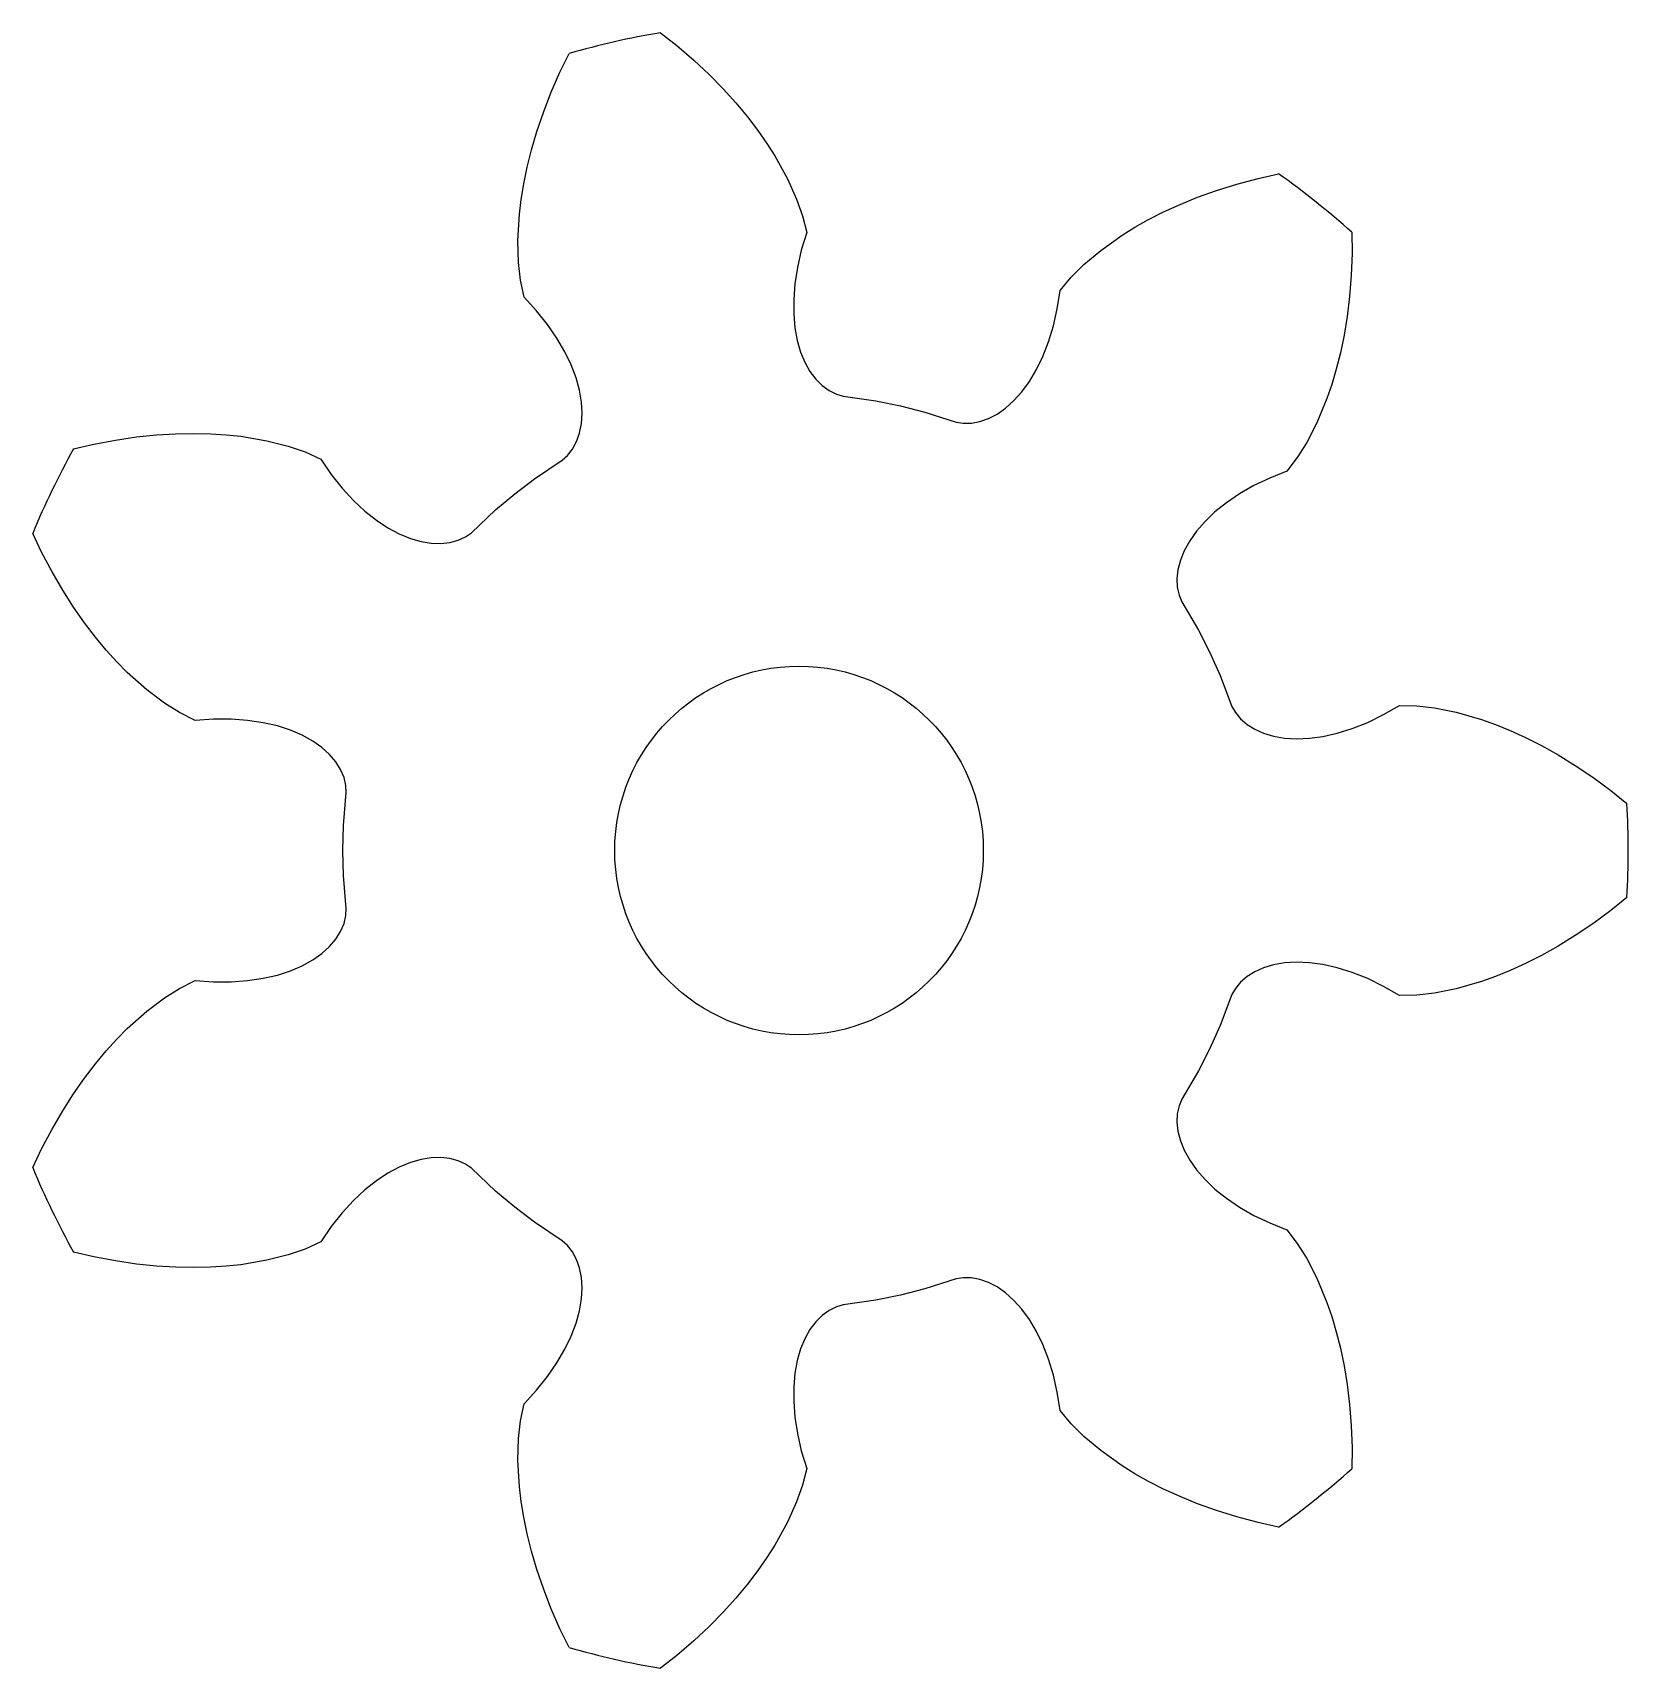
# Model space of a CAD drawing. Extents: x -8.3 to 9, y -8.9 to 8.9.
import ezdxf

# ---------------------------------------------------------------- set-up
doc = ezdxf.new("R2010")
doc.units = 0

msp = doc.modelspace()

# ---------------------------------------------------------------- linework, layer by layer
msp.add_circle((0, 0), 2)
msp.add_circle((0, 0), 2)
at = {"layer": 'layer0'}
for p, q in [((-1.503, 8.874), (-1.326, 8.734)), ((-1.326, 8.734), (-1.142, 8.576)), ((-2.595, 8.444), (-2.496, 8.647)), ((-1.142, 8.576), (-0.975, 8.419)), ((-2.692, 8.222), (-2.595, 8.444)), ((-0.975, 8.419), (-0.822, 8.264)), ((-2.774, 8.009), (-2.692, 8.222)), ((-0.822, 8.264), (-0.684, 8.111)), ((-2.845, 7.802), (-2.774, 8.009)), ((-0.684, 8.111), (-0.559, 7.96)), ((-0.559, 7.96), (-0.447, 7.813)), ((-0.447, 7.813), (-0.349, 7.673)), ((-2.903, 7.604), (-2.845, 7.802)), ((-0.349, 7.673), (-0.263, 7.538)), ((-2.95, 7.414), (-2.903, 7.604)), ((-0.263, 7.538), (-0.124, 7.287)), ((-2.987, 7.234), (-2.95, 7.414)), ((-0.124, 7.287), (-0.026, 7.068)), ((4.75, 7.231), (4.984, 7.293)), ((4.984, 7.293), (5.204, 7.343)), ((-3.015, 7.065), (-2.987, 7.234)), ((4.326, 7.089), (4.532, 7.163)), ((4.532, 7.163), (4.75, 7.231)), ((-3.034, 6.905), (-3.015, 7.065)), ((-0.026, 7.068), (0.038, 6.887)), ((3.793, 6.846), (3.957, 6.929)), ((3.957, 6.929), (4.135, 7.011)), ((4.135, 7.011), (4.326, 7.089)), ((-3.05, 6.619), (-3.034, 6.905)), ((0.038, 6.887), (0.083, 6.705)), ((3.507, 6.677), (3.644, 6.762)), ((3.644, 6.762), (3.793, 6.846)), ((-3.043, 6.38), (-3.05, 6.619)), ((0.083, 6.705), (0.025, 6.513)), ((3.274, 6.512), (3.507, 6.677)), ((6.001, 6.708), (6.002, 6.482)), ((0.025, 6.513), (-0.018, 6.327)), ((3.09, 6.357), (3.274, 6.512)), ((6.002, 6.482), (5.993, 6.24)), ((-3.022, 6.189), (-3.043, 6.38)), ((-0.018, 6.327), (-0.045, 6.148)), ((2.834, 6.077), (2.954, 6.222)), ((2.954, 6.222), (3.09, 6.357)), ((5.993, 6.24), (5.975, 6.012)), ((-2.984, 6.005), (-3.022, 6.189)), ((-0.045, 6.148), (-0.058, 5.979)), ((2.803, 5.879), (2.834, 6.077)), ((-2.849, 5.857), (-2.984, 6.005)), ((-2.729, 5.708), (-2.849, 5.857)), ((-0.058, 5.979), (-0.058, 5.819)), ((2.761, 5.692), (2.803, 5.879)), ((5.975, 6.012), (5.948, 5.795)), ((-2.627, 5.559), (-2.729, 5.708)), ((-0.058, 5.819), (-0.044, 5.671)), ((2.709, 5.52), (2.761, 5.692)), ((5.948, 5.795), (5.915, 5.591)), ((-2.541, 5.412), (-2.627, 5.559)), ((-0.044, 5.671), (-0.019, 5.534)), ((-0.019, 5.534), (0.017, 5.409)), ((2.647, 5.361), (2.709, 5.52)), ((5.915, 5.591), (5.875, 5.4)), ((-2.473, 5.268), (-2.541, 5.412)), ((0.017, 5.409), (0.063, 5.297)), ((2.577, 5.218), (2.647, 5.361)), ((5.875, 5.4), (5.83, 5.221)), ((-2.42, 5.129), (-2.473, 5.268)), ((0.063, 5.297), (0.118, 5.199)), ((0.118, 5.199), (0.181, 5.115)), ((2.501, 5.09), (2.577, 5.218)), ((5.83, 5.221), (5.781, 5.057)), ((-2.384, 4.994), (-2.42, 5.129)), ((-2.362, 4.866), (-2.384, 4.994)), ((0.181, 5.115), (0.251, 5.045)), ((0.251, 5.045), (0.326, 4.991)), ((0.326, 4.991), (0.406, 4.951)), ((2.332, 4.881), (2.418, 4.977)), ((2.418, 4.977), (2.501, 5.09)), ((5.781, 5.057), (5.729, 4.905)), ((-2.355, 4.745), (-2.362, 4.866)), ((0.406, 4.951), (0.479, 4.93)), ((0.479, 4.93), (0.835, 4.879)), ((0.835, 4.879), (1.101, 4.826)), ((1.101, 4.826), (1.365, 4.758)), ((2.149, 4.736), (2.241, 4.8)), ((2.241, 4.8), (2.332, 4.881)), ((5.729, 4.905), (5.62, 4.641)), ((-2.383, 4.53), (-2.362, 4.633)), ((-2.362, 4.633), (-2.355, 4.745)), ((1.365, 4.758), (1.707, 4.649)), ((1.707, 4.649), (1.782, 4.637)), ((1.782, 4.637), (1.871, 4.638)), ((1.871, 4.638), (1.963, 4.655)), ((1.963, 4.655), (2.056, 4.687)), ((2.056, 4.687), (2.149, 4.736)), ((5.62, 4.641), (5.51, 4.427)), ((-7.655, 4.409), (-7.417, 4.454)), ((-7.417, 4.454), (-7.191, 4.487)), ((-7.191, 4.487), (-6.973, 4.51)), ((-6.973, 4.51), (-6.767, 4.522)), ((-6.767, 4.522), (-6.572, 4.526)), ((-6.572, 4.526), (-6.387, 4.522)), ((-6.387, 4.522), (-6.217, 4.511)), ((-6.217, 4.511), (-6.057, 4.494)), ((-6.057, 4.494), (-5.775, 4.446)), ((-5.775, 4.446), (-5.543, 4.387)), ((-2.459, 4.355), (-2.415, 4.437)), ((-2.415, 4.437), (-2.383, 4.53)), ((-7.875, 4.358), (-7.655, 4.409)), ((-5.543, 4.387), (-5.361, 4.324)), ((-5.361, 4.324), (-5.19, 4.245)), ((-2.57, 4.234), (-2.514, 4.285)), ((-2.514, 4.285), (-2.459, 4.355)), ((5.408, 4.265), (5.294, 4.115)), ((5.51, 4.427), (5.408, 4.265)), ((-5.19, 4.245), (-5.077, 4.08)), ((-2.869, 4.034), (-2.57, 4.234)), ((5.294, 4.115), (5.108, 4.041)), ((-5.077, 4.08), (-4.957, 3.931)), ((-4.957, 3.931), (-4.835, 3.798)), ((-3.086, 3.87), (-2.869, 4.034)), ((4.935, 3.959), (4.779, 3.869)), ((5.108, 4.041), (4.935, 3.959)), ((-4.835, 3.798), (-4.711, 3.682)), ((-3.294, 3.695), (-3.086, 3.87)), ((4.638, 3.773), (4.514, 3.674)), ((4.779, 3.869), (4.638, 3.773)), ((-4.711, 3.682), (-4.586, 3.583)), ((-4.586, 3.583), (-4.461, 3.501)), ((-3.555, 3.448), (-3.294, 3.695)), ((4.406, 3.57), (4.315, 3.465)), ((4.514, 3.674), (4.406, 3.57)), ((-8.22, 3.236), (-8.317, 3.44)), ((-4.461, 3.501), (-4.338, 3.435)), ((-4.338, 3.435), (-4.218, 3.386)), ((-4.218, 3.386), (-4.102, 3.352)), ((-3.698, 3.367), (-3.618, 3.405)), ((-3.618, 3.405), (-3.555, 3.448)), ((4.315, 3.465), (4.24, 3.359)), ((-8.107, 3.022), (-8.22, 3.236)), ((-4.102, 3.352), (-3.991, 3.334)), ((-3.991, 3.334), (-3.886, 3.331)), ((-3.886, 3.331), (-3.788, 3.342)), ((-3.788, 3.342), (-3.698, 3.367)), ((4.181, 3.253), (4.139, 3.149)), ((4.24, 3.359), (4.181, 3.253)), ((-7.991, 2.824), (-8.107, 3.022)), ((4.112, 3.047), (4.101, 2.949)), ((4.139, 3.149), (4.112, 3.047)), ((4.101, 2.949), (4.105, 2.856)), ((4.105, 2.856), (4.124, 2.769)), ((-7.873, 2.64), (-7.991, 2.824)), ((4.124, 2.769), (4.153, 2.699)), ((4.153, 2.699), (4.335, 2.389)), ((-7.755, 2.471), (-7.873, 2.64)), ((-7.636, 2.316), (-7.755, 2.471)), ((-7.518, 2.174), (-7.636, 2.316)), ((4.335, 2.389), (4.46, 2.148)), ((-7.403, 2.048), (-7.518, 2.174)), ((4.46, 2.148), (4.571, 1.9)), ((-7.29, 1.933), (-7.403, 2.048)), ((-7.077, 1.743), (-7.29, 1.933)), ((4.571, 1.9), (4.699, 1.564)), ((-6.885, 1.598), (-7.077, 1.743)), ((-6.723, 1.496), (-6.885, 1.598)), ((-6.555, 1.411), (-6.723, 1.496)), ((-6.356, 1.425), (-6.555, 1.411)), ((-6.164, 1.425), (-6.356, 1.425)), ((-5.984, 1.412), (-6.164, 1.425)), ((4.699, 1.564), (4.737, 1.498)), ((4.737, 1.498), (4.793, 1.429)), ((4.793, 1.429), (4.863, 1.367)), ((6.172, 1.39), (6.344, 1.474)), ((6.344, 1.474), (6.518, 1.573)), ((6.518, 1.573), (6.706, 1.569)), ((6.706, 1.569), (6.897, 1.547)), ((6.897, 1.547), (7.132, 1.5)), ((7.132, 1.5), (7.407, 1.421)), ((7.407, 1.421), (7.558, 1.367)), ((-5.816, 1.387), (-5.984, 1.412)), ((-5.661, 1.351), (-5.816, 1.387)), ((-5.519, 1.305), (-5.661, 1.351)), ((-5.391, 1.25), (-5.519, 1.305)), ((-5.277, 1.187), (-5.391, 1.25)), ((4.863, 1.367), (4.946, 1.315)), ((4.946, 1.315), (5.042, 1.272)), ((5.042, 1.272), (5.15, 1.24)), ((5.686, 1.238), (5.842, 1.273)), ((5.842, 1.273), (6.004, 1.324)), ((6.004, 1.324), (6.172, 1.39)), ((7.558, 1.367), (7.717, 1.303)), ((7.717, 1.303), (7.885, 1.227)), ((-5.179, 1.117), (-5.277, 1.187)), ((-5.095, 1.042), (-5.179, 1.117)), ((5.15, 1.24), (5.27, 1.22)), ((5.27, 1.22), (5.399, 1.213)), ((5.399, 1.213), (5.539, 1.219)), ((5.539, 1.219), (5.686, 1.238)), ((7.885, 1.227), (8.059, 1.138)), ((8.059, 1.138), (8.239, 1.038)), ((-5.027, 0.961), (-5.095, 1.042)), ((-4.975, 0.878), (-5.027, 0.961)), ((8.239, 1.038), (8.425, 0.923)), ((8.425, 0.923), (8.615, 0.794)), ((-4.938, 0.792), (-4.975, 0.878)), ((-4.918, 0.706), (-4.938, 0.792)), ((8.615, 0.794), (8.81, 0.651)), ((-4.943, 0.272), (-4.913, 0.63)), ((-4.913, 0.63), (-4.918, 0.706)), ((8.81, 0.651), (8.985, 0.509)), ((-4.95, 0), (-4.943, 0.272)), ((-4.943, -0.272), (-4.95, 0)), ((-4.913, -0.63), (-4.943, -0.272)), ((8.985, -0.509), (8.81, -0.651)), ((-4.938, -0.792), (-4.918, -0.706)), ((-4.918, -0.706), (-4.913, -0.63)), ((8.81, -0.651), (8.615, -0.794)), ((-5.027, -0.961), (-4.975, -0.878)), ((-4.975, -0.878), (-4.938, -0.792)), ((8.615, -0.794), (8.425, -0.923)), ((-5.179, -1.117), (-5.095, -1.042)), ((-5.095, -1.042), (-5.027, -0.961)), ((8.239, -1.038), (8.059, -1.138)), ((8.425, -0.923), (8.239, -1.038)), ((-5.391, -1.25), (-5.277, -1.187)), ((-5.277, -1.187), (-5.179, -1.117)), ((5.15, -1.24), (5.042, -1.272)), ((5.27, -1.22), (5.15, -1.24)), ((5.399, -1.213), (5.27, -1.22)), ((5.539, -1.219), (5.399, -1.213)), ((5.686, -1.238), (5.539, -1.219)), ((5.842, -1.273), (5.686, -1.238)), ((7.885, -1.227), (7.717, -1.303)), ((8.059, -1.138), (7.885, -1.227)), ((-6.723, -1.496), (-6.555, -1.411)), ((-6.555, -1.411), (-6.356, -1.425)), ((-6.164, -1.425), (-5.984, -1.412)), ((-5.984, -1.412), (-5.816, -1.387)), ((-5.816, -1.387), (-5.661, -1.351)), ((-5.661, -1.351), (-5.519, -1.305)), ((-5.519, -1.305), (-5.391, -1.25)), ((4.863, -1.367), (4.793, -1.429)), ((4.946, -1.315), (4.863, -1.367)), ((5.042, -1.272), (4.946, -1.315)), ((6.004, -1.324), (5.842, -1.273)), ((6.172, -1.39), (6.004, -1.324)), ((6.344, -1.474), (6.172, -1.39)), ((7.558, -1.367), (7.407, -1.421)), ((7.717, -1.303), (7.558, -1.367)), ((-6.885, -1.598), (-6.723, -1.496)), ((-6.356, -1.425), (-6.164, -1.425)), ((4.699, -1.564), (4.571, -1.9)), ((4.737, -1.498), (4.699, -1.564)), ((4.793, -1.429), (4.737, -1.498)), ((6.518, -1.573), (6.344, -1.474)), ((6.706, -1.569), (6.518, -1.573)), ((6.897, -1.547), (6.706, -1.569)), ((7.132, -1.5), (6.897, -1.547)), ((7.407, -1.421), (7.132, -1.5)), ((-7.29, -1.933), (-7.077, -1.743)), ((-7.077, -1.743), (-6.885, -1.598)), ((-7.403, -2.048), (-7.29, -1.933)), ((4.571, -1.9), (4.46, -2.148)), ((-7.518, -2.174), (-7.403, -2.048)), ((-7.636, -2.316), (-7.518, -2.174)), ((4.46, -2.148), (4.335, -2.389)), ((-7.873, -2.64), (-7.755, -2.471)), ((-7.755, -2.471), (-7.636, -2.316)), ((4.335, -2.389), (4.153, -2.699)), ((-7.991, -2.824), (-7.873, -2.64)), ((-8.107, -3.022), (-7.991, -2.824)), ((4.124, -2.769), (4.105, -2.856)), ((4.153, -2.699), (4.124, -2.769)), ((4.105, -2.856), (4.101, -2.949)), ((4.101, -2.949), (4.112, -3.047)), ((-8.22, -3.236), (-8.107, -3.022)), ((4.112, -3.047), (4.139, -3.149)), ((4.139, -3.149), (4.181, -3.253)), ((-8.317, -3.44), (-8.22, -3.236)), ((-4.102, -3.352), (-4.218, -3.386)), ((-3.991, -3.334), (-4.102, -3.352)), ((-3.886, -3.331), (-3.991, -3.334)), ((-3.788, -3.342), (-3.886, -3.331)), ((-3.698, -3.367), (-3.788, -3.342)), ((-3.618, -3.405), (-3.698, -3.367)), ((4.181, -3.253), (4.24, -3.359)), ((4.24, -3.359), (4.315, -3.465)), ((-4.461, -3.501), (-4.586, -3.583)), ((-4.338, -3.435), (-4.461, -3.501)), ((-4.218, -3.386), (-4.338, -3.435)), ((-3.555, -3.448), (-3.618, -3.405)), ((-3.294, -3.695), (-3.555, -3.448)), ((4.315, -3.465), (4.406, -3.57)), ((-4.711, -3.682), (-4.835, -3.798)), ((-4.586, -3.583), (-4.711, -3.682)), ((-3.086, -3.87), (-3.294, -3.695)), ((4.406, -3.57), (4.514, -3.674)), ((4.514, -3.674), (4.638, -3.773)), ((-4.835, -3.798), (-4.957, -3.931)), ((-2.869, -4.034), (-3.086, -3.87)), ((4.638, -3.773), (4.779, -3.869)), ((4.779, -3.869), (4.935, -3.959)), ((-5.077, -4.08), (-5.19, -4.245)), ((-4.957, -3.931), (-5.077, -4.08)), ((-2.57, -4.234), (-2.869, -4.034)), ((4.935, -3.959), (5.108, -4.041)), ((5.108, -4.041), (5.294, -4.115)), ((-5.19, -4.245), (-5.361, -4.324)), ((-2.514, -4.285), (-2.57, -4.234)), ((5.294, -4.115), (5.408, -4.265)), ((-7.655, -4.409), (-7.875, -4.358)), ((-7.417, -4.454), (-7.655, -4.409)), ((-5.543, -4.387), (-5.775, -4.446)), ((-5.361, -4.324), (-5.543, -4.387)), ((-2.459, -4.355), (-2.514, -4.285)), ((-2.415, -4.437), (-2.459, -4.355)), ((5.408, -4.265), (5.51, -4.427)), ((5.51, -4.427), (5.62, -4.641)), ((-7.191, -4.487), (-7.417, -4.454)), ((-6.973, -4.51), (-7.191, -4.487)), ((-6.767, -4.522), (-6.973, -4.51)), ((-6.572, -4.526), (-6.767, -4.522)), ((-6.387, -4.522), (-6.572, -4.526)), ((-6.217, -4.511), (-6.387, -4.522)), ((-6.057, -4.494), (-6.217, -4.511)), ((-5.775, -4.446), (-6.057, -4.494)), ((-2.383, -4.53), (-2.415, -4.437)), ((-2.362, -4.633), (-2.383, -4.53)), ((-2.355, -4.745), (-2.362, -4.633)), ((-2.362, -4.866), (-2.355, -4.745)), ((1.365, -4.758), (1.101, -4.826)), ((1.707, -4.649), (1.365, -4.758)), ((1.782, -4.637), (1.707, -4.649)), ((1.871, -4.638), (1.782, -4.637)), ((1.963, -4.655), (1.871, -4.638)), ((2.056, -4.687), (1.963, -4.655)), ((2.149, -4.736), (2.056, -4.687)), ((2.241, -4.8), (2.149, -4.736)), ((5.62, -4.641), (5.729, -4.905)), ((-2.384, -4.994), (-2.362, -4.866)), ((0.406, -4.951), (0.326, -4.991)), ((0.479, -4.93), (0.406, -4.951)), ((0.835, -4.879), (0.479, -4.93)), ((1.101, -4.826), (0.835, -4.879)), ((2.332, -4.881), (2.241, -4.8)), ((2.418, -4.977), (2.332, -4.881)), ((5.729, -4.905), (5.781, -5.057)), ((-2.473, -5.268), (-2.42, -5.129)), ((-2.42, -5.129), (-2.384, -4.994)), ((0.181, -5.115), (0.118, -5.199)), ((0.251, -5.045), (0.181, -5.115)), ((0.326, -4.991), (0.251, -5.045)), ((2.501, -5.09), (2.418, -4.977)), ((2.577, -5.218), (2.501, -5.09)), ((5.781, -5.057), (5.83, -5.221)), ((-2.541, -5.412), (-2.473, -5.268)), ((0.063, -5.297), (0.017, -5.409)), ((0.118, -5.199), (0.063, -5.297)), ((2.647, -5.361), (2.577, -5.218)), ((5.83, -5.221), (5.875, -5.4)), ((-2.627, -5.559), (-2.541, -5.412)), ((0.017, -5.409), (-0.019, -5.534)), ((2.709, -5.52), (2.647, -5.361)), ((5.875, -5.4), (5.915, -5.591)), ((-2.729, -5.708), (-2.627, -5.559)), ((-0.044, -5.671), (-0.058, -5.819)), ((-0.019, -5.534), (-0.044, -5.671)), ((2.761, -5.692), (2.709, -5.52)), ((5.915, -5.591), (5.948, -5.795)), ((-2.849, -5.857), (-2.729, -5.708)), ((-0.058, -5.819), (-0.058, -5.979)), ((2.803, -5.879), (2.761, -5.692)), ((5.948, -5.795), (5.975, -6.012)), ((-3.022, -6.189), (-2.984, -6.005)), ((-2.984, -6.005), (-2.849, -5.857)), ((-0.058, -5.979), (-0.045, -6.148)), ((2.834, -6.077), (2.803, -5.879)), ((5.975, -6.012), (5.993, -6.24)), ((-3.043, -6.38), (-3.022, -6.189)), ((-0.045, -6.148), (-0.018, -6.327)), ((2.954, -6.222), (2.834, -6.077)), ((-3.05, -6.619), (-3.043, -6.38)), ((-0.018, -6.327), (0.025, -6.513)), ((3.09, -6.357), (2.954, -6.222)), ((3.274, -6.512), (3.09, -6.357)), ((5.993, -6.24), (6.002, -6.482)), ((0.025, -6.513), (0.083, -6.705)), ((3.507, -6.677), (3.274, -6.512)), ((6.002, -6.482), (6.001, -6.708)), ((-3.034, -6.905), (-3.05, -6.619)), ((0.083, -6.705), (0.038, -6.887)), ((3.644, -6.762), (3.507, -6.677)), ((-3.015, -7.065), (-3.034, -6.905)), ((0.038, -6.887), (-0.026, -7.068)), ((3.793, -6.846), (3.644, -6.762)), ((3.957, -6.929), (3.793, -6.846)), ((-2.987, -7.234), (-3.015, -7.065)), ((-0.026, -7.068), (-0.124, -7.287)), ((4.135, -7.011), (3.957, -6.929)), ((4.326, -7.089), (4.135, -7.011)), ((4.532, -7.163), (4.326, -7.089)), ((-2.95, -7.414), (-2.987, -7.234)), ((4.75, -7.231), (4.532, -7.163)), ((4.984, -7.293), (4.75, -7.231)), ((-2.903, -7.604), (-2.95, -7.414)), ((-0.124, -7.287), (-0.263, -7.538)), ((5.204, -7.343), (4.984, -7.293)), ((-2.845, -7.802), (-2.903, -7.604)), ((-0.263, -7.538), (-0.349, -7.673)), ((-2.774, -8.009), (-2.845, -7.802)), ((-0.349, -7.673), (-0.447, -7.813)), ((-0.559, -7.96), (-0.684, -8.111)), ((-0.447, -7.813), (-0.559, -7.96)), ((-2.692, -8.222), (-2.774, -8.009)), ((-0.684, -8.111), (-0.822, -8.264)), ((-2.595, -8.444), (-2.692, -8.222)), ((-0.822, -8.264), (-0.975, -8.419)), ((-2.496, -8.647), (-2.595, -8.444)), ((-0.975, -8.419), (-1.142, -8.576)), ((-1.142, -8.576), (-1.326, -8.734)), ((-1.326, -8.734), (-1.503, -8.874))]:
    msp.add_line(p, q, dxfattribs=at)
for start, end in [(99.6128, 106.1015), (48.1843, 54.6729), (151.0414, 157.53), (356.7557, 363.2443), (202.47, 208.9586), (305.3271, 311.8157), (253.8985, 260.3872)]:
    msp.add_arc((0, 0), 9, start, end, dxfattribs=at)
at = {"layer": 'layer1'}
for p, q in [((-1.503, 8.874), (-1.326, 8.734)), ((-1.326, 8.734), (-1.142, 8.576)), ((-2.595, 8.444), (-2.496, 8.647)), ((-1.142, 8.576), (-0.975, 8.419)), ((-2.692, 8.222), (-2.595, 8.444)), ((-0.975, 8.419), (-0.822, 8.264)), ((-2.774, 8.009), (-2.692, 8.222)), ((-0.822, 8.264), (-0.684, 8.111)), ((-2.845, 7.802), (-2.774, 8.009)), ((-0.684, 8.111), (-0.559, 7.96)), ((-0.559, 7.96), (-0.447, 7.813)), ((-0.447, 7.813), (-0.349, 7.673)), ((-2.903, 7.604), (-2.845, 7.802)), ((-0.349, 7.673), (-0.263, 7.538)), ((-2.95, 7.414), (-2.903, 7.604)), ((-0.263, 7.538), (-0.124, 7.287)), ((-2.987, 7.234), (-2.95, 7.414)), ((-0.124, 7.287), (-0.026, 7.068)), ((4.75, 7.231), (4.984, 7.293)), ((4.984, 7.293), (5.204, 7.343)), ((-3.015, 7.065), (-2.987, 7.234)), ((4.326, 7.089), (4.532, 7.163)), ((4.532, 7.163), (4.75, 7.231)), ((-3.034, 6.905), (-3.015, 7.065)), ((-0.026, 7.068), (0.038, 6.887)), ((3.793, 6.846), (3.957, 6.929)), ((3.957, 6.929), (4.135, 7.011)), ((4.135, 7.011), (4.326, 7.089)), ((-3.05, 6.619), (-3.034, 6.905)), ((0.038, 6.887), (0.083, 6.705)), ((3.507, 6.677), (3.644, 6.762)), ((3.644, 6.762), (3.793, 6.846)), ((-3.043, 6.38), (-3.05, 6.619)), ((0.083, 6.705), (0.025, 6.513)), ((3.274, 6.512), (3.507, 6.677)), ((6.001, 6.708), (6.002, 6.482)), ((0.025, 6.513), (-0.018, 6.327)), ((3.09, 6.357), (3.274, 6.512)), ((6.002, 6.482), (5.993, 6.24)), ((-3.022, 6.189), (-3.043, 6.38)), ((-0.018, 6.327), (-0.045, 6.148)), ((2.834, 6.077), (2.954, 6.222)), ((2.954, 6.222), (3.09, 6.357)), ((5.993, 6.24), (5.975, 6.012)), ((-2.984, 6.005), (-3.022, 6.189)), ((-0.045, 6.148), (-0.058, 5.979)), ((2.803, 5.879), (2.834, 6.077)), ((-2.849, 5.857), (-2.984, 6.005)), ((-2.729, 5.708), (-2.849, 5.857)), ((-0.058, 5.979), (-0.058, 5.819)), ((2.761, 5.692), (2.803, 5.879)), ((5.975, 6.012), (5.948, 5.795)), ((-2.627, 5.559), (-2.729, 5.708)), ((-0.058, 5.819), (-0.044, 5.671)), ((2.709, 5.52), (2.761, 5.692)), ((5.948, 5.795), (5.915, 5.591)), ((-2.541, 5.412), (-2.627, 5.559)), ((-0.044, 5.671), (-0.019, 5.534)), ((-0.019, 5.534), (0.017, 5.409)), ((2.647, 5.361), (2.709, 5.52)), ((5.915, 5.591), (5.875, 5.4)), ((-2.473, 5.268), (-2.541, 5.412)), ((0.017, 5.409), (0.063, 5.297)), ((2.577, 5.218), (2.647, 5.361)), ((5.875, 5.4), (5.83, 5.221)), ((-2.42, 5.129), (-2.473, 5.268)), ((0.063, 5.297), (0.118, 5.199)), ((0.118, 5.199), (0.181, 5.115)), ((2.501, 5.09), (2.577, 5.218)), ((5.83, 5.221), (5.781, 5.057)), ((-2.384, 4.994), (-2.42, 5.129)), ((-2.362, 4.866), (-2.384, 4.994)), ((0.181, 5.115), (0.251, 5.045)), ((0.251, 5.045), (0.326, 4.991)), ((0.326, 4.991), (0.406, 4.951)), ((2.332, 4.881), (2.418, 4.977)), ((2.418, 4.977), (2.501, 5.09)), ((5.781, 5.057), (5.729, 4.905)), ((-2.355, 4.745), (-2.362, 4.866)), ((0.406, 4.951), (0.479, 4.93)), ((0.479, 4.93), (0.835, 4.879)), ((0.835, 4.879), (1.101, 4.826)), ((1.101, 4.826), (1.365, 4.758)), ((2.149, 4.736), (2.241, 4.8)), ((2.241, 4.8), (2.332, 4.881)), ((5.729, 4.905), (5.62, 4.641)), ((-2.383, 4.53), (-2.362, 4.633)), ((-2.362, 4.633), (-2.355, 4.745)), ((1.365, 4.758), (1.707, 4.649)), ((1.707, 4.649), (1.782, 4.637)), ((1.782, 4.637), (1.871, 4.638)), ((1.871, 4.638), (1.963, 4.655)), ((1.963, 4.655), (2.056, 4.687)), ((2.056, 4.687), (2.149, 4.736)), ((5.62, 4.641), (5.51, 4.427)), ((-7.655, 4.409), (-7.417, 4.454)), ((-7.417, 4.454), (-7.191, 4.487)), ((-7.191, 4.487), (-6.973, 4.51)), ((-6.973, 4.51), (-6.767, 4.522)), ((-6.767, 4.522), (-6.572, 4.526)), ((-6.572, 4.526), (-6.387, 4.522)), ((-6.387, 4.522), (-6.217, 4.511)), ((-6.217, 4.511), (-6.057, 4.494)), ((-6.057, 4.494), (-5.775, 4.446)), ((-5.775, 4.446), (-5.543, 4.387)), ((-2.459, 4.355), (-2.415, 4.437)), ((-2.415, 4.437), (-2.383, 4.53)), ((-7.875, 4.358), (-7.655, 4.409)), ((-5.543, 4.387), (-5.361, 4.324)), ((-5.361, 4.324), (-5.19, 4.245)), ((-2.57, 4.234), (-2.514, 4.285)), ((-2.514, 4.285), (-2.459, 4.355)), ((5.408, 4.265), (5.294, 4.115)), ((5.51, 4.427), (5.408, 4.265)), ((-5.19, 4.245), (-5.077, 4.08)), ((-2.869, 4.034), (-2.57, 4.234)), ((5.294, 4.115), (5.108, 4.041)), ((-5.077, 4.08), (-4.957, 3.931)), ((-4.957, 3.931), (-4.835, 3.798)), ((-3.086, 3.87), (-2.869, 4.034)), ((4.935, 3.959), (4.779, 3.869)), ((5.108, 4.041), (4.935, 3.959)), ((-4.835, 3.798), (-4.711, 3.682)), ((-3.294, 3.695), (-3.086, 3.87)), ((4.638, 3.773), (4.514, 3.674)), ((4.779, 3.869), (4.638, 3.773)), ((-4.711, 3.682), (-4.586, 3.583)), ((-4.586, 3.583), (-4.461, 3.501)), ((-3.555, 3.448), (-3.294, 3.695)), ((4.406, 3.57), (4.315, 3.465)), ((4.514, 3.674), (4.406, 3.57)), ((-8.22, 3.236), (-8.317, 3.44)), ((-4.461, 3.501), (-4.338, 3.435)), ((-4.338, 3.435), (-4.218, 3.386)), ((-4.218, 3.386), (-4.102, 3.352)), ((-3.698, 3.367), (-3.618, 3.405)), ((-3.618, 3.405), (-3.555, 3.448)), ((4.315, 3.465), (4.24, 3.359)), ((-8.107, 3.022), (-8.22, 3.236)), ((-4.102, 3.352), (-3.991, 3.334)), ((-3.991, 3.334), (-3.886, 3.331)), ((-3.886, 3.331), (-3.788, 3.342)), ((-3.788, 3.342), (-3.698, 3.367)), ((4.181, 3.253), (4.139, 3.149)), ((4.24, 3.359), (4.181, 3.253)), ((-7.991, 2.824), (-8.107, 3.022)), ((4.112, 3.047), (4.101, 2.949)), ((4.139, 3.149), (4.112, 3.047)), ((4.101, 2.949), (4.105, 2.856)), ((4.105, 2.856), (4.124, 2.769)), ((-7.873, 2.64), (-7.991, 2.824)), ((4.124, 2.769), (4.153, 2.699)), ((4.153, 2.699), (4.335, 2.389)), ((-7.755, 2.471), (-7.873, 2.64)), ((-7.636, 2.316), (-7.755, 2.471)), ((-7.518, 2.174), (-7.636, 2.316)), ((4.335, 2.389), (4.46, 2.148)), ((-7.403, 2.048), (-7.518, 2.174)), ((4.46, 2.148), (4.571, 1.9)), ((-7.29, 1.933), (-7.403, 2.048)), ((-7.077, 1.743), (-7.29, 1.933)), ((4.571, 1.9), (4.699, 1.564)), ((-6.885, 1.598), (-7.077, 1.743)), ((-6.723, 1.496), (-6.885, 1.598)), ((-6.555, 1.411), (-6.723, 1.496)), ((-6.356, 1.425), (-6.555, 1.411)), ((-6.164, 1.425), (-6.356, 1.425)), ((-5.984, 1.412), (-6.164, 1.425)), ((4.699, 1.564), (4.737, 1.498)), ((4.737, 1.498), (4.793, 1.429)), ((4.793, 1.429), (4.863, 1.367)), ((6.172, 1.39), (6.344, 1.474)), ((6.344, 1.474), (6.518, 1.573)), ((6.518, 1.573), (6.706, 1.569)), ((6.706, 1.569), (6.897, 1.547)), ((6.897, 1.547), (7.132, 1.5)), ((7.132, 1.5), (7.407, 1.421)), ((7.407, 1.421), (7.558, 1.367)), ((-5.816, 1.387), (-5.984, 1.412)), ((-5.661, 1.351), (-5.816, 1.387)), ((-5.519, 1.305), (-5.661, 1.351)), ((-5.391, 1.25), (-5.519, 1.305)), ((-5.277, 1.187), (-5.391, 1.25)), ((4.863, 1.367), (4.946, 1.315)), ((4.946, 1.315), (5.042, 1.272)), ((5.042, 1.272), (5.15, 1.24)), ((5.686, 1.238), (5.842, 1.273)), ((5.842, 1.273), (6.004, 1.324)), ((6.004, 1.324), (6.172, 1.39)), ((7.558, 1.367), (7.717, 1.303)), ((7.717, 1.303), (7.885, 1.227)), ((-5.179, 1.117), (-5.277, 1.187)), ((-5.095, 1.042), (-5.179, 1.117)), ((5.15, 1.24), (5.27, 1.22)), ((5.27, 1.22), (5.399, 1.213)), ((5.399, 1.213), (5.539, 1.219)), ((5.539, 1.219), (5.686, 1.238)), ((7.885, 1.227), (8.059, 1.138)), ((8.059, 1.138), (8.239, 1.038)), ((-5.027, 0.961), (-5.095, 1.042)), ((-4.975, 0.878), (-5.027, 0.961)), ((8.239, 1.038), (8.425, 0.923)), ((8.425, 0.923), (8.615, 0.794)), ((-4.938, 0.792), (-4.975, 0.878)), ((-4.918, 0.706), (-4.938, 0.792)), ((8.615, 0.794), (8.81, 0.651)), ((-4.943, 0.272), (-4.913, 0.63)), ((-4.913, 0.63), (-4.918, 0.706)), ((8.81, 0.651), (8.985, 0.509)), ((-4.95, 0), (-4.943, 0.272)), ((-4.943, -0.272), (-4.95, 0)), ((-4.913, -0.63), (-4.943, -0.272)), ((8.985, -0.509), (8.81, -0.651)), ((-4.938, -0.792), (-4.918, -0.706)), ((-4.918, -0.706), (-4.913, -0.63)), ((8.81, -0.651), (8.615, -0.794)), ((-5.027, -0.961), (-4.975, -0.878)), ((-4.975, -0.878), (-4.938, -0.792)), ((8.615, -0.794), (8.425, -0.923)), ((-5.179, -1.117), (-5.095, -1.042)), ((-5.095, -1.042), (-5.027, -0.961)), ((8.239, -1.038), (8.059, -1.138)), ((8.425, -0.923), (8.239, -1.038)), ((-5.391, -1.25), (-5.277, -1.187)), ((-5.277, -1.187), (-5.179, -1.117)), ((5.15, -1.24), (5.042, -1.272)), ((5.27, -1.22), (5.15, -1.24)), ((5.399, -1.213), (5.27, -1.22)), ((5.539, -1.219), (5.399, -1.213)), ((5.686, -1.238), (5.539, -1.219)), ((5.842, -1.273), (5.686, -1.238)), ((7.885, -1.227), (7.717, -1.303)), ((8.059, -1.138), (7.885, -1.227)), ((-6.723, -1.496), (-6.555, -1.411)), ((-6.555, -1.411), (-6.356, -1.425)), ((-6.164, -1.425), (-5.984, -1.412)), ((-5.984, -1.412), (-5.816, -1.387)), ((-5.816, -1.387), (-5.661, -1.351)), ((-5.661, -1.351), (-5.519, -1.305)), ((-5.519, -1.305), (-5.391, -1.25)), ((4.863, -1.367), (4.793, -1.429)), ((4.946, -1.315), (4.863, -1.367)), ((5.042, -1.272), (4.946, -1.315)), ((6.004, -1.324), (5.842, -1.273)), ((6.172, -1.39), (6.004, -1.324)), ((6.344, -1.474), (6.172, -1.39)), ((7.558, -1.367), (7.407, -1.421)), ((7.717, -1.303), (7.558, -1.367)), ((-6.885, -1.598), (-6.723, -1.496)), ((-6.356, -1.425), (-6.164, -1.425)), ((4.699, -1.564), (4.571, -1.9)), ((4.737, -1.498), (4.699, -1.564)), ((4.793, -1.429), (4.737, -1.498)), ((6.518, -1.573), (6.344, -1.474)), ((6.706, -1.569), (6.518, -1.573)), ((6.897, -1.547), (6.706, -1.569)), ((7.132, -1.5), (6.897, -1.547)), ((7.407, -1.421), (7.132, -1.5)), ((-7.29, -1.933), (-7.077, -1.743)), ((-7.077, -1.743), (-6.885, -1.598)), ((-7.403, -2.048), (-7.29, -1.933)), ((4.571, -1.9), (4.46, -2.148)), ((-7.518, -2.174), (-7.403, -2.048)), ((-7.636, -2.316), (-7.518, -2.174)), ((4.46, -2.148), (4.335, -2.389)), ((-7.873, -2.64), (-7.755, -2.471)), ((-7.755, -2.471), (-7.636, -2.316)), ((4.335, -2.389), (4.153, -2.699)), ((-7.991, -2.824), (-7.873, -2.64)), ((-8.107, -3.022), (-7.991, -2.824)), ((4.124, -2.769), (4.105, -2.856)), ((4.153, -2.699), (4.124, -2.769)), ((4.105, -2.856), (4.101, -2.949)), ((4.101, -2.949), (4.112, -3.047)), ((-8.22, -3.236), (-8.107, -3.022)), ((4.112, -3.047), (4.139, -3.149)), ((4.139, -3.149), (4.181, -3.253)), ((-8.317, -3.44), (-8.22, -3.236)), ((-4.102, -3.352), (-4.218, -3.386)), ((-3.991, -3.334), (-4.102, -3.352)), ((-3.886, -3.331), (-3.991, -3.334)), ((-3.788, -3.342), (-3.886, -3.331)), ((-3.698, -3.367), (-3.788, -3.342)), ((-3.618, -3.405), (-3.698, -3.367)), ((4.181, -3.253), (4.24, -3.359)), ((4.24, -3.359), (4.315, -3.465)), ((-4.461, -3.501), (-4.586, -3.583)), ((-4.338, -3.435), (-4.461, -3.501)), ((-4.218, -3.386), (-4.338, -3.435)), ((-3.555, -3.448), (-3.618, -3.405)), ((-3.294, -3.695), (-3.555, -3.448)), ((4.315, -3.465), (4.406, -3.57)), ((-4.711, -3.682), (-4.835, -3.798)), ((-4.586, -3.583), (-4.711, -3.682)), ((-3.086, -3.87), (-3.294, -3.695)), ((4.406, -3.57), (4.514, -3.674)), ((4.514, -3.674), (4.638, -3.773)), ((-4.835, -3.798), (-4.957, -3.931)), ((-2.869, -4.034), (-3.086, -3.87)), ((4.638, -3.773), (4.779, -3.869)), ((4.779, -3.869), (4.935, -3.959)), ((-5.077, -4.08), (-5.19, -4.245)), ((-4.957, -3.931), (-5.077, -4.08)), ((-2.57, -4.234), (-2.869, -4.034)), ((4.935, -3.959), (5.108, -4.041)), ((5.108, -4.041), (5.294, -4.115)), ((-5.19, -4.245), (-5.361, -4.324)), ((-2.514, -4.285), (-2.57, -4.234)), ((5.294, -4.115), (5.408, -4.265)), ((-7.655, -4.409), (-7.875, -4.358)), ((-7.417, -4.454), (-7.655, -4.409)), ((-5.543, -4.387), (-5.775, -4.446)), ((-5.361, -4.324), (-5.543, -4.387)), ((-2.459, -4.355), (-2.514, -4.285)), ((-2.415, -4.437), (-2.459, -4.355)), ((5.408, -4.265), (5.51, -4.427)), ((5.51, -4.427), (5.62, -4.641)), ((-7.191, -4.487), (-7.417, -4.454)), ((-6.973, -4.51), (-7.191, -4.487)), ((-6.767, -4.522), (-6.973, -4.51)), ((-6.572, -4.526), (-6.767, -4.522)), ((-6.387, -4.522), (-6.572, -4.526)), ((-6.217, -4.511), (-6.387, -4.522)), ((-6.057, -4.494), (-6.217, -4.511)), ((-5.775, -4.446), (-6.057, -4.494)), ((-2.383, -4.53), (-2.415, -4.437)), ((-2.362, -4.633), (-2.383, -4.53)), ((-2.355, -4.745), (-2.362, -4.633)), ((-2.362, -4.866), (-2.355, -4.745)), ((1.365, -4.758), (1.101, -4.826)), ((1.707, -4.649), (1.365, -4.758)), ((1.782, -4.637), (1.707, -4.649)), ((1.871, -4.638), (1.782, -4.637)), ((1.963, -4.655), (1.871, -4.638)), ((2.056, -4.687), (1.963, -4.655)), ((2.149, -4.736), (2.056, -4.687)), ((2.241, -4.8), (2.149, -4.736)), ((5.62, -4.641), (5.729, -4.905)), ((-2.384, -4.994), (-2.362, -4.866)), ((0.406, -4.951), (0.326, -4.991)), ((0.479, -4.93), (0.406, -4.951)), ((0.835, -4.879), (0.479, -4.93)), ((1.101, -4.826), (0.835, -4.879)), ((2.332, -4.881), (2.241, -4.8)), ((2.418, -4.977), (2.332, -4.881)), ((5.729, -4.905), (5.781, -5.057)), ((-2.473, -5.268), (-2.42, -5.129)), ((-2.42, -5.129), (-2.384, -4.994)), ((0.181, -5.115), (0.118, -5.199)), ((0.251, -5.045), (0.181, -5.115)), ((0.326, -4.991), (0.251, -5.045)), ((2.501, -5.09), (2.418, -4.977)), ((2.577, -5.218), (2.501, -5.09)), ((5.781, -5.057), (5.83, -5.221)), ((-2.541, -5.412), (-2.473, -5.268)), ((0.063, -5.297), (0.017, -5.409)), ((0.118, -5.199), (0.063, -5.297)), ((2.647, -5.361), (2.577, -5.218)), ((5.83, -5.221), (5.875, -5.4)), ((-2.627, -5.559), (-2.541, -5.412)), ((0.017, -5.409), (-0.019, -5.534)), ((2.709, -5.52), (2.647, -5.361)), ((5.875, -5.4), (5.915, -5.591)), ((-2.729, -5.708), (-2.627, -5.559)), ((-0.044, -5.671), (-0.058, -5.819)), ((-0.019, -5.534), (-0.044, -5.671)), ((2.761, -5.692), (2.709, -5.52)), ((5.915, -5.591), (5.948, -5.795)), ((-2.849, -5.857), (-2.729, -5.708)), ((-0.058, -5.819), (-0.058, -5.979)), ((2.803, -5.879), (2.761, -5.692)), ((5.948, -5.795), (5.975, -6.012)), ((-3.022, -6.189), (-2.984, -6.005)), ((-2.984, -6.005), (-2.849, -5.857)), ((-0.058, -5.979), (-0.045, -6.148)), ((2.834, -6.077), (2.803, -5.879)), ((5.975, -6.012), (5.993, -6.24)), ((-3.043, -6.38), (-3.022, -6.189)), ((-0.045, -6.148), (-0.018, -6.327)), ((2.954, -6.222), (2.834, -6.077)), ((-3.05, -6.619), (-3.043, -6.38)), ((-0.018, -6.327), (0.025, -6.513)), ((3.09, -6.357), (2.954, -6.222)), ((3.274, -6.512), (3.09, -6.357)), ((5.993, -6.24), (6.002, -6.482)), ((0.025, -6.513), (0.083, -6.705)), ((3.507, -6.677), (3.274, -6.512)), ((6.002, -6.482), (6.001, -6.708)), ((-3.034, -6.905), (-3.05, -6.619)), ((0.083, -6.705), (0.038, -6.887)), ((3.644, -6.762), (3.507, -6.677)), ((-3.015, -7.065), (-3.034, -6.905)), ((0.038, -6.887), (-0.026, -7.068)), ((3.793, -6.846), (3.644, -6.762)), ((3.957, -6.929), (3.793, -6.846)), ((-2.987, -7.234), (-3.015, -7.065)), ((-0.026, -7.068), (-0.124, -7.287)), ((4.135, -7.011), (3.957, -6.929)), ((4.326, -7.089), (4.135, -7.011)), ((4.532, -7.163), (4.326, -7.089)), ((-2.95, -7.414), (-2.987, -7.234)), ((4.75, -7.231), (4.532, -7.163)), ((4.984, -7.293), (4.75, -7.231)), ((-2.903, -7.604), (-2.95, -7.414)), ((-0.124, -7.287), (-0.263, -7.538)), ((5.204, -7.343), (4.984, -7.293)), ((-2.845, -7.802), (-2.903, -7.604)), ((-0.263, -7.538), (-0.349, -7.673)), ((-2.774, -8.009), (-2.845, -7.802)), ((-0.349, -7.673), (-0.447, -7.813)), ((-0.559, -7.96), (-0.684, -8.111)), ((-0.447, -7.813), (-0.559, -7.96)), ((-2.692, -8.222), (-2.774, -8.009)), ((-0.684, -8.111), (-0.822, -8.264)), ((-2.595, -8.444), (-2.692, -8.222)), ((-0.822, -8.264), (-0.975, -8.419)), ((-2.496, -8.647), (-2.595, -8.444)), ((-0.975, -8.419), (-1.142, -8.576)), ((-1.142, -8.576), (-1.326, -8.734)), ((-1.326, -8.734), (-1.503, -8.874))]:
    msp.add_line(p, q, dxfattribs=at)
for start, end in [(99.6128, 106.1015), (48.1843, 54.6729), (151.0414, 157.53), (356.7557, 363.2443), (202.47, 208.9586), (305.3271, 311.8157), (253.8985, 260.3872)]:
    msp.add_arc((0, 0), 9, start, end, dxfattribs=at)

doc.saveas('drawing.dxf')
